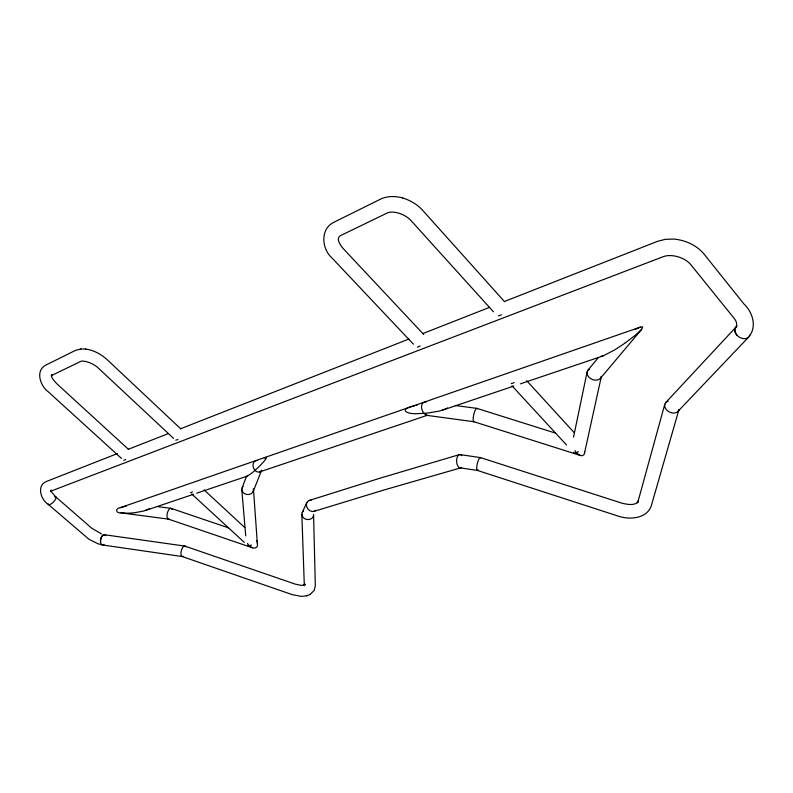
<?xml version="1.0" encoding="UTF-8"?>
<svg xmlns="http://www.w3.org/2000/svg" width="793" height="793" viewBox="0 0 793 793"><rect width="100%" height="100%" fill="white"/><g stroke="black" fill="none" stroke-linecap="round" stroke-linejoin="round"><path stroke-width="1.19" d="M102.277 544.93L97.817 543.701L88.856 539.171L48.482 504.596C40.869 499.996 36.101 485.494 46.609 481.401L117.374 453.596M573.537 437.181L587.098 371.976M584.491 453.2L601.381 376.368A7.464 5.61 24.2 0 1 590.775 378.687A7.464 5.61 24.2 0 1 589.477 368.983M51.119 490.55L50.732 491.64L51.386 490.292M638.028 501.513L664.772 404.271M638.028 501.523C639.188 498.966 635.788 505.091 638.058 501.86M242.034 488.042L246.385 476.722M253.175 491.551L261.69 470.13M52.1 374.494C50.544 375.872 51.922 378.618 56.789 383.713L128.337 449.215M302.192 512.575L306.732 502.693M51.981 374.792C49.691 377.498 53.369 374.336 51.714 375.446L80.48 361.519C82.333 359.913 93.267 362.639 98.927 368.646L173.568 438.37M749.216 336.321C757.176 326.26 752.448 311.917 743.884 303.907L703.847 253.839C696.462 245.047 685.291 240.229 674.04 239.07L665.486 239.298L657.734 241.26L505.082 301.251M51.238 490.54C48.938 492.75 52.308 490.371 50.752 491.194L662.72 256.863C671.106 253.334 685.073 257.398 690.951 264.852L730.64 313.988C735.19 319.777 737.589 321.581 736.31 326.686A8.059 5.581 39.6 0 0 737.034 335.28L737.371 335.647A8.128 5.72 31.8 0 0 744.964 338.68A8.128 5.72 31.8 0 0 749.702 334.953M304.918 584.421C303.6 587.296 304.403 584.193 304.324 585.571L301.846 514.389M600.47 378.251L641.636 329.363L642.726 326.914L640.347 327.113L120.377 507.649C114.846 508.254 115.778 513.487 121.101 512.873L168.542 519.128M588.019 370.103L598.457 357.425M641.636 329.363L635.609 335.042L624.706 343.28M305.127 584.193L303.997 585.442L304.918 584.738M665.833 402.457L735.864 327.202M677.896 411.428L748.007 337.768M638.315 501.642C635.312 505.161 629.751 505.131 622.029 503.208L480.439 457.591L460.049 454.607M447.351 407.939L446.35 408.573M149.312 508.739L143.662 511.049L134.741 512.704A99.333 49.037 -38.1 0 1 126.355 513.19L121.101 512.873M264.287 458.076C271.721 454.151 257.864 467.969 256.813 468.713A83.592 13.134 -54.8 0 1 251.986 472.955L247.485 476.048L196.704 493.196M310.043 594.482L314.127 590.507L315.327 585.839L313.582 514.786M635.272 329.382L640.347 327.113M445.735 408.901L439.441 411.032L429.31 412.846A94.248 52.516 -30.2 0 1 418.545 413.569C407.067 414.699 397.362 409.396 414.66 405.768M305.176 584.61L301.588 585.442L295.353 584.163L184.858 546.09M182.053 556.468L292.181 594.631L301.548 596.415L307.05 595.731M306.812 595.83L310.311 594.363M128.288 449.304L168.066 433.682M180.655 428.735L408.96 339.017M423.373 333.357L489.638 307.317M520.446 383.832L603.156 355.888L614.139 350.189A140.42 41.761 -49.6 0 0 624.706 343.28M120.377 507.649L126.315 506.083M603.156 355.888L600.747 356.384M145.288 510.573L193.502 494.277M259.489 471.984L427.506 415.225M442.524 410.15L513.715 386.102M247.485 476.048L246.841 476.107M309.191 500.482L379.857 478.248L459.177 454.676M314.385 511.267L383.584 490.114L461.06 467.771M415.819 405.51L417.019 405.263M80.896 349.009L75.345 350.456L45.935 365.038C34.842 370.727 40.393 386.211 48.502 392L121.488 458.423M85.555 349.069C93.604 350.07 100.979 354.154 106.976 359.487L180.804 428.894M80.618 349.009L85.773 349.069M157.42 506.608L170.892 508.333M455.351 405.54L476.9 408.365L555.278 433.037M425.306 415.155L473.917 421.727M104.468 534.74L184.71 546.06M102.872 545.029L182.34 556.547M460.178 467.85L477.396 470.427M402.705 197.953C395.529 196 387.608 195.831 380.749 199.033L334.18 222.119C320.025 228.592 321.472 248.754 331.98 257.963L413.411 344.202M473.808 421.698L580.724 455.588L582.369 455.668L583.836 454.746A4.966 3.043 73.7 0 0 584.55 452.813L584.6 451.564M477.297 470.398L618.411 516.174C629.523 520 646.919 518.82 651.311 505.726L678.947 409.614A7.563 5.63 27.1 0 1 667.676 410.943A7.563 5.63 27.1 0 1 668.112 401.159M171.05 508.363L228.523 527.851M168.245 519.048L252.808 547.884L254.84 548.092L256.654 547.2A3.995 3.073 74.1 0 0 257.477 545.584L253.492 489.459M402.596 197.913C410.07 200.292 417.088 204.227 422.411 210.056L504.606 301.746M580.357 455.469L579.237 454.954A13.293 8.148 73.5 0 1 574.895 450.563M252.452 547.765L252.085 547.616A10.686 8.217 73.8 0 1 247.515 543.483M101.484 533.927L91.72 528.197L55.758 496.874M100.552 541.718L100.542 541.718A5.204 3.083 -80.8 0 1 101.613 536.534A5.204 3.083 -80.8 0 1 104.785 534.829L104.954 534.898M191.757 494.029L244.363 542.432M204.039 489.836L244.71 527.494M55.847 496.953L51.892 492.443L50.99 490.213M423.74 334.507L342.992 248.348C336.43 240.418 337.808 236.8 341.03 235.362L386.558 213.317C392.456 210.086 404.985 213.595 411.478 221.088L493.484 311.818M512.02 385.844L566.559 444.992M526.681 380.69L574.469 432.938M256.545 540.598L256.922 541.401M257.338 542.62L257.586 544.176M51.168 490.708L51.277 491.491M241.815 489.856L245.721 535.84M125.72 459.425A5.7 1.764 -47.1 0 1 123.738 460.208M177.89 439.342A5.938 1.923 -46.6 0 1 175.768 440.135M501.384 314.702A7.494 3.013 -41.9 0 1 498.371 315.822M420.092 345.986A7.078 2.726 -43.3 0 1 417.316 347.106M426.347 414.848A6.721 4.55 71.1 0 1 421.539 407.116A6.721 4.55 71.1 0 1 426.119 402.11M261.363 470.675A5.977 4.52 71.1 0 1 253.542 468.078A5.977 4.52 71.1 0 1 257.368 460.485M514.201 382.513A7.157 3.132 -42.1 0 1 511.237 383.574M578.434 451.742A6.968 3.43 -41.6 0 1 574.796 452.853M573.815 452.634A6.968 3.43 -41.6 0 1 573.428 452.406M192.501 491.888A5.71 2.012 -47.1 0 1 190.439 492.562M251.391 544.95A5.591 2.22 -47.4 0 1 248.358 545.98M247.812 545.544A5.591 2.22 -47.4 0 1 247.703 545.267M54.618 496.814A5.313 1.824 -46 0 1 53.785 501.632A5.313 1.824 -46 0 1 48.204 503.902M313.562 515.093A5.888 4.946 11 0 1 306.237 519.326A5.888 4.946 11 0 1 302.51 512.03M302.678 511.772A5.888 4.946 11 0 1 303.322 511.059M315.901 510.256A6.027 4.946 51.9 0 1 307.04 507.589A6.027 4.946 51.9 0 1 311.124 500.254M461.665 467.374A6.661 3.509 87.3 0 1 456.619 461.744A6.661 3.509 87.3 0 1 460.723 454.756M461.159 455.013A6.661 3.509 87.3 0 1 461.784 455.588M183.272 556.27A5.402 2.32 -75.6 0 1 181.27 550.739A5.402 2.32 -75.6 0 1 185.691 546.823M478.209 469.882A6.612 1.586 -76.7 0 1 477.188 464.202A6.612 1.586 -76.7 0 1 480.766 457.938M736.895 326.349A8.059 5.581 39.6 0 1 737.222 326.181M737.054 335.34A8.128 5.72 31.8 0 1 736.459 326.726M104.042 544.305A5.204 2.716 -77.2 0 1 100.572 540.608A5.204 2.716 -77.2 0 1 104.795 534.819M105.082 534.978A5.204 2.716 -77.2 0 1 105.747 535.701M474.511 421.479A6.85 1.705 -77.1 0 1 473.708 414.789A6.85 1.705 -77.1 0 1 477.346 408.772M253.363 488.845A5.858 4.877 7.2 0 1 246.355 494.386A5.858 4.877 7.2 0 1 243.054 486.476M169.196 519.028A5.541 2.458 -76.1 0 1 167.283 513.319A5.541 2.458 -76.1 0 1 171.605 508.67M171.724 508.809A5.541 2.458 -76.1 0 1 172.131 509.522"/></g></svg>
